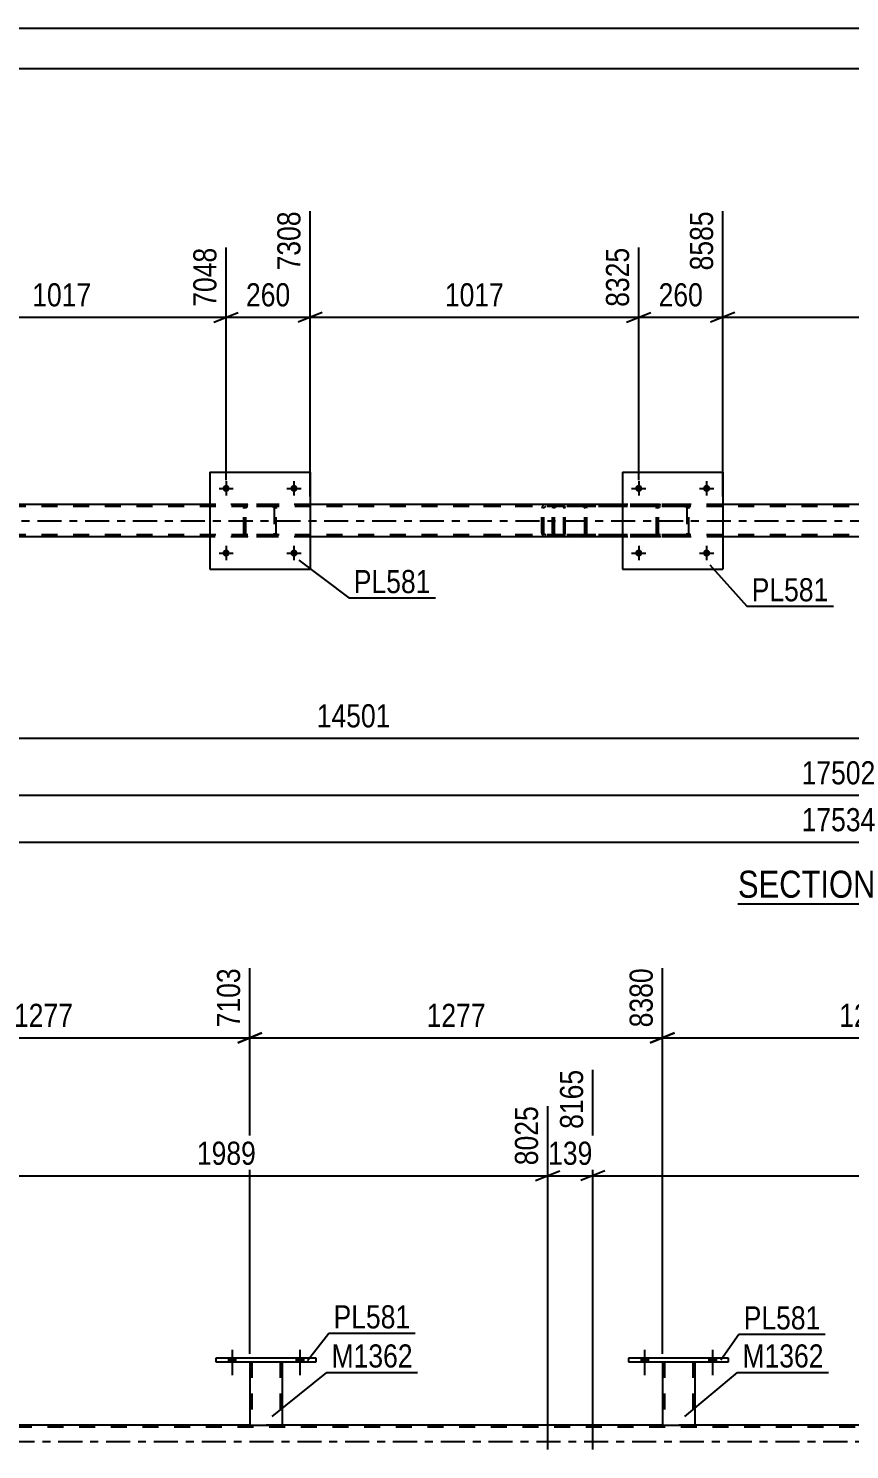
# Model space of a CAD drawing. Header units: millimetres. Extents: x 0 to 841, y 0 to 594.
# Drawn here: x 311.7 to 413.3, y 418.2 to 594 of the extents above; entities that cross this region are included whole.
import ezdxf

# ---------------------------------------------------------------- set-up
doc = ezdxf.new("R2010")
doc.units = ezdxf.units.MM
doc.linetypes.add('DXK_LINE_DOT2', pattern=[3.9198, 1.9599, -1.9599])
doc.linetypes.add('DXK_LINE_DOT3', pattern=[5.9187, 2.979, -0.9799, 0.9799, -0.9799])
doc.styles.add('Arial Narrow', font='ARIALN.TTF', dxfattribs={"height": 0.2})

# ---------------------------------------------------------------- blocks, each defined once
blk = doc.blocks.new('Unknown-122568611-1133')
at = {"color": 5, "linetype": 'Continuous'}
for p, q in [((841, 594), (0, 594)), ((836, 589), (5, 589))]:
    blk.add_line(p, q, dxfattribs=at)
blk = doc.blocks.new('Unknown-122568611-11 - 3869')
at = {"color": 6, "linetype": 'Continuous'}
blk.add_line((399.53, 485.7), (427.18, 485.7), dxfattribs=at)
at = {"color": 0, "linetype": 'Continuous'}
for points in [[(417.64, 486.45), (417.64, 489.95), (399.53, 489.95), (399.53, 486.45)], [(421.25, 486.45), (421.25, 489.95), (418.69, 489.95), (418.69, 486.45)], [(423.57, 486.45), (423.57, 489.95), (422.3, 489.95), (422.3, 486.45)], [(427.18, 486.45), (427.18, 489.95), (424.62, 489.95), (424.62, 486.45)]]:
    blk.add_wipeout(points, dxfattribs=at)
at = {"color": 7, "linetype": 'Continuous', "style": 'Arial Narrow'}
for s, p in [('SECTION ', (399.53, 486.45)), ('A', (418.69, 486.45)), ('A', (424.62, 486.45)), ('-', (422.3, 486.45))]:
    blk.add_text(s, height=3.34, dxfattribs=at).set_placement(p)
blk = doc.blocks.new('Part-122568611-4022 - 3869')
at = {"color": 7, "linetype": 'DXK_LINE_DOT2'}
for p, q in [((754.31, 534.85), (111.57, 534.85)), ((754.31, 535.09), (129.85, 535.09)), ((346.57, 535.09), (334.17, 535.09)), ((397.65, 535.09), (385.25, 535.09)), ((754.31, 531.33), (111.57, 531.33)), ((346.57, 531.09), (334.17, 531.09)), ((397.65, 531.09), (385.25, 531.09))]:
    blk.add_line(p, q, dxfattribs=at)
at = {"color": 2, "linetype": 'Continuous'}
for p, q in [((334.17, 535.09), (295.49, 535.09)), ((385.25, 535.09), (346.57, 535.09)), ((436.33, 535.09), (397.65, 535.09)), ((334.17, 531.09), (295.49, 531.09)), ((385.25, 531.09), (346.57, 531.09)), ((436.33, 531.09), (397.65, 531.09))]:
    blk.add_line(p, q, dxfattribs=at)
at = {"color": 7, "linetype": 'DXK_LINE_DOT3'}
blk.add_line((111.57, 533.09), (754.31, 533.09), dxfattribs=at)
blk = doc.blocks.new('Part-122568611-3943 - 3869')
at = {"color": 2, "linetype": 'Continuous'}
for p, q in [((334.17, 539.09), (334.17, 527.09)), ((334.17, 539.09), (346.57, 539.09)), ((346.57, 539.09), (346.57, 527.09)), ((334.17, 527.09), (346.57, 527.09))]:
    blk.add_line(p, q, dxfattribs=at)
blk = doc.blocks.new('Part-122568611-3944 - 3869')
at = {"color": 7, "linetype": 'DXK_LINE_DOT2'}
for p, q in [((338.37, 534.61), (338.41, 534.79)), ((338.41, 534.79), (338.37, 534.61)), ((338.37, 531.57), (338.37, 534.61)), ((338.61, 534.61), (338.63, 534.7)), ((338.61, 531.57), (338.61, 534.61)), ((338.63, 534.7), (338.68, 534.78)), ((338.66, 535.05), (338.85, 535.09)), ((338.85, 535.09), (338.66, 535.05)), ((338.68, 534.78), (338.76, 534.83)), ((338.76, 534.83), (338.85, 534.85)), ((341.89, 535.09), (338.85, 535.09)), ((341.89, 534.85), (338.85, 534.85)), ((341.89, 535.09), (342.07, 535.05)), ((342.07, 535.05), (341.89, 535.09)), ((341.89, 534.85), (341.98, 534.83)), ((341.98, 534.83), (342.06, 534.78)), ((342.06, 534.78), (342.11, 534.7)), ((342.11, 534.7), (342.13, 534.61)), ((342.13, 534.61), (342.13, 531.57)), ((342.33, 534.79), (342.37, 534.61)), ((342.37, 534.61), (342.33, 534.79)), ((342.37, 531.57), (342.37, 534.61)), ((338.41, 531.39), (338.37, 531.57)), ((338.37, 531.57), (338.41, 531.39)), ((338.63, 531.48), (338.61, 531.57)), ((338.68, 531.4), (338.63, 531.48)), ((338.85, 531.09), (338.66, 531.13)), ((338.66, 531.13), (338.85, 531.09)), ((338.76, 531.35), (338.68, 531.4)), ((338.85, 531.33), (338.76, 531.35)), ((341.89, 531.33), (338.85, 531.33)), ((341.89, 531.09), (338.85, 531.09)), ((341.98, 531.35), (341.89, 531.33)), ((342.07, 531.13), (341.89, 531.09)), ((341.89, 531.09), (342.07, 531.13)), ((342.06, 531.4), (341.98, 531.35)), ((342.11, 531.48), (342.06, 531.4)), ((342.13, 531.57), (342.11, 531.48)), ((342.37, 531.57), (342.33, 531.39)), ((342.33, 531.39), (342.37, 531.57))]:
    blk.add_line(p, q, dxfattribs=at)
at = {"color": 7, "linetype": 'DXK_LINE_DOT3'}
blk.add_line((340.37, 533.09), (340.37, 533.09), dxfattribs=at)
at = {"color": 7, "linetype": 'DXK_LINE_DOT2'}
for centre, start, end in [((338.85, 534.61), 112.5, 157.5), ((338.85, 534.61), 112.5, 157.5), ((341.89, 534.61), 22.5, 67.5), ((341.89, 534.61), 22.5, 67.5), ((338.85, 531.57), 202.5, 247.5), ((338.85, 531.57), 202.5, 247.5), ((341.89, 531.57), 292.5, 337.5), ((341.89, 531.57), 292.5, 337.5)]:
    blk.add_arc(centre, 0.48, start, end, dxfattribs=at)
blk = doc.blocks.new('Part-122568611-3949 - 3869')
at = {"color": 2, "linetype": 'Continuous'}
for p, q in [((385.25, 539.09), (385.25, 527.09)), ((385.25, 539.09), (397.65, 539.09)), ((397.65, 539.09), (397.65, 527.09)), ((385.25, 527.09), (397.65, 527.09))]:
    blk.add_line(p, q, dxfattribs=at)
blk = doc.blocks.new('Part-122568611-3950 - 3869')
at = {"color": 7, "linetype": 'DXK_LINE_DOT2'}
for p, q in [((389.45, 534.61), (389.49, 534.79)), ((389.49, 534.79), (389.45, 534.61)), ((389.45, 531.57), (389.45, 534.61)), ((389.69, 534.61), (389.71, 534.7)), ((389.69, 531.57), (389.69, 534.61)), ((389.71, 534.7), (389.76, 534.78)), ((389.75, 535.05), (389.93, 535.09)), ((389.93, 535.09), (389.75, 535.05)), ((389.76, 534.78), (389.84, 534.83)), ((389.84, 534.83), (389.93, 534.85)), ((392.97, 535.09), (389.93, 535.09)), ((392.97, 534.85), (389.93, 534.85)), ((392.97, 535.09), (393.15, 535.05)), ((393.15, 535.05), (392.97, 535.09)), ((392.97, 534.85), (393.06, 534.83)), ((393.06, 534.83), (393.14, 534.78)), ((393.14, 534.78), (393.19, 534.7)), ((393.19, 534.7), (393.21, 534.61)), ((393.21, 534.61), (393.21, 531.57)), ((393.41, 534.79), (393.45, 534.61)), ((393.45, 534.61), (393.41, 534.79)), ((393.45, 531.57), (393.45, 534.61)), ((389.49, 531.39), (389.45, 531.57)), ((389.45, 531.57), (389.49, 531.39)), ((389.71, 531.48), (389.69, 531.57)), ((389.76, 531.4), (389.71, 531.48)), ((389.93, 531.09), (389.75, 531.13)), ((389.75, 531.13), (389.93, 531.09)), ((389.84, 531.35), (389.76, 531.4)), ((389.93, 531.33), (389.84, 531.35)), ((392.97, 531.33), (389.93, 531.33)), ((392.97, 531.09), (389.93, 531.09)), ((393.06, 531.35), (392.97, 531.33)), ((393.15, 531.13), (392.97, 531.09)), ((392.97, 531.09), (393.15, 531.13)), ((393.14, 531.4), (393.06, 531.35)), ((393.19, 531.48), (393.14, 531.4)), ((393.21, 531.57), (393.19, 531.48)), ((393.45, 531.57), (393.41, 531.39)), ((393.41, 531.39), (393.45, 531.57))]:
    blk.add_line(p, q, dxfattribs=at)
at = {"color": 7, "linetype": 'DXK_LINE_DOT3'}
blk.add_line((391.45, 533.09), (391.45, 533.09), dxfattribs=at)
at = {"color": 7, "linetype": 'DXK_LINE_DOT2'}
for centre, start, end in [((389.93, 534.61), 112.5, 157.5), ((389.93, 534.61), 112.5, 157.5), ((392.97, 534.61), 22.5, 67.5), ((392.97, 534.61), 22.5, 67.5), ((389.93, 531.57), 202.5, 247.5), ((389.93, 531.57), 202.5, 247.5), ((392.97, 531.57), 292.5, 337.5), ((392.97, 531.57), 292.5, 337.5)]:
    blk.add_arc(centre, 0.48, start, end, dxfattribs=at)
blk = doc.blocks.new('Part-122568611-4046 - 3869')
at = {"color": 7, "linetype": 'DXK_LINE_DOT2'}
for p, q in [((377.84, 535.09), (365.69, 535.09)), ((377.84, 534.85), (365.69, 534.85)), ((375.29, 534.78), (375.25, 534.61)), ((375.25, 531.57), (375.25, 534.61)), ((375.29, 534.79), (375.29, 534.78)), ((375.5, 534.61), (375.52, 534.7)), ((375.5, 531.57), (375.5, 534.61)), ((375.52, 534.7), (375.58, 534.78)), ((375.75, 535.09), (375.56, 535.05)), ((375.58, 534.78), (375.66, 534.83)), ((375.66, 534.83), (375.75, 534.85)), ((376.57, 535.09), (376.57, 534.85)), ((377.95, 535.05), (377.84, 535.09)), ((377.84, 534.85), (377.9, 534.83)), ((377.9, 534.83), (377.94, 534.78)), ((377.94, 534.78), (377.97, 534.7)), ((378.04, 534.95), (377.95, 535.05)), ((377.97, 534.7), (377.98, 534.61)), ((377.98, 531.57), (377.98, 534.61)), ((378.1, 534.79), (378.04, 534.95)), ((378.12, 534.61), (378.1, 534.79)), ((378.12, 531.57), (378.12, 534.61)), ((377.84, 531.33), (365.69, 531.33)), ((377.84, 531.09), (365.69, 531.09)), ((375.25, 531.57), (375.27, 531.48)), ((375.27, 531.48), (375.29, 531.39)), ((375.52, 531.48), (375.5, 531.57)), ((375.58, 531.4), (375.52, 531.48)), ((375.56, 531.13), (375.75, 531.09)), ((375.66, 531.35), (375.58, 531.4)), ((375.75, 531.33), (375.66, 531.35)), ((376.57, 531.09), (376.57, 531.33)), ((377.9, 531.35), (377.84, 531.33)), ((377.84, 531.09), (377.95, 531.13)), ((377.94, 531.4), (377.9, 531.35)), ((377.97, 531.48), (377.94, 531.4)), ((377.95, 531.13), (378.04, 531.23)), ((377.98, 531.57), (377.97, 531.48)), ((378.04, 531.23), (378.1, 531.39)), ((378.1, 531.39), (378.12, 531.57))]:
    blk.add_line(p, q, dxfattribs=at)
for centre, start, end in [((375.74, 534.6), 111.1941, 156.1506), ((375.74, 531.59), 203.8494, 248.8059)]:
    blk.add_arc(centre, 0.492, start, end, dxfattribs=at)
blk = doc.blocks.new('Bolt-122568611-4076 - 3869')
at = {"linetype": 'Continuous'}
for points in [[(387.69, 529.09, -1), (386.81, 529.09, -1)], [(396.09, 529.09, -1), (395.21, 529.09, -1)]]:
    blk.add_hatch(color=1, dxfattribs=at).paths.add_polyline_path(points)
at = {"color": 1, "linetype": 'Continuous'}
for p, q in [((387.25, 529.97), (387.25, 528.21)), ((395.65, 529.97), (395.65, 528.21)), ((386.37, 529.09), (388.13, 529.09)), ((394.77, 529.09), (396.53, 529.09))]:
    blk.add_line(p, q, dxfattribs=at)
blk = doc.blocks.new('Bolt-122568611-4077 - 3869')
at = {"linetype": 'Continuous'}
for points in [[(387.69, 537.09, -1), (386.81, 537.09, -1)], [(396.09, 537.09, -1), (395.21, 537.09, -1)]]:
    blk.add_hatch(color=1, dxfattribs=at).paths.add_polyline_path(points)
at = {"color": 1, "linetype": 'Continuous'}
for p, q in [((386.37, 537.09), (388.13, 537.09)), ((387.25, 537.97), (387.25, 536.21)), ((394.77, 537.09), (396.53, 537.09)), ((395.65, 537.97), (395.65, 536.21))]:
    blk.add_line(p, q, dxfattribs=at)
blk = doc.blocks.new('Part-122568611-4078 - 3869')
at = {"color": 7, "linetype": 'DXK_LINE_DOT2'}
for p, q in [((376.6, 534.78), (376.57, 534.61)), ((376.57, 531.57), (376.57, 534.61)), ((376.61, 534.79), (376.6, 534.78)), ((376.82, 534.61), (376.84, 534.7)), ((376.82, 531.57), (376.82, 534.61)), ((376.84, 534.7), (376.9, 534.78)), ((377.08, 535.09), (376.88, 535.05)), ((376.9, 534.78), (376.98, 534.83)), ((376.98, 534.83), (377.08, 534.85)), ((392.07, 535.09), (377.08, 535.09)), ((392.07, 534.85), (377.08, 534.85)), ((380.51, 535.05), (380.31, 535.09)), ((380.31, 534.85), (380.41, 534.83)), ((380.41, 534.83), (380.5, 534.78)), ((380.5, 534.78), (380.55, 534.7)), ((380.55, 534.7), (380.57, 534.61)), ((380.57, 531.57), (380.57, 534.61)), ((380.79, 534.78), (380.79, 534.79)), ((380.83, 534.61), (380.79, 534.78)), ((380.83, 531.57), (380.83, 534.61)), ((376.57, 531.57), (376.59, 531.48)), ((376.59, 531.48), (376.61, 531.39)), ((376.84, 531.48), (376.82, 531.57)), ((376.9, 531.4), (376.84, 531.48)), ((376.88, 531.13), (377.08, 531.09)), ((376.98, 531.35), (376.9, 531.4)), ((377.08, 531.33), (376.98, 531.35)), ((392.07, 531.33), (377.08, 531.33)), ((392.07, 531.09), (377.08, 531.09)), ((380.41, 531.35), (380.31, 531.33)), ((380.31, 531.09), (380.51, 531.13)), ((380.5, 531.4), (380.41, 531.35)), ((380.55, 531.48), (380.5, 531.4)), ((380.57, 531.57), (380.55, 531.48)), ((380.79, 531.39), (380.81, 531.48)), ((380.81, 531.48), (380.83, 531.57))]:
    blk.add_line(p, q, dxfattribs=at)
for centre, start, end in [((377.06, 534.59), 110.7583, 155.68), ((380.33, 534.59), 24.32, 69.2417), ((377.06, 531.59), 204.32, 249.2417), ((380.33, 531.59), 290.7583, 335.68)]:
    blk.add_arc(centre, 0.496, start, end, dxfattribs=at)
blk = doc.blocks.new('Bolt-122568611-4140 - 3869')
at = {"linetype": 'Continuous'}
for points in [[(336.61, 529.09, -1), (335.73, 529.09, -1)], [(345.01, 529.09, -1), (344.13, 529.09, -1)]]:
    blk.add_hatch(color=1, dxfattribs=at).paths.add_polyline_path(points)
at = {"color": 1, "linetype": 'Continuous'}
for p, q in [((336.17, 529.97), (336.17, 528.21)), ((344.57, 529.97), (344.57, 528.21)), ((335.29, 529.09), (337.05, 529.09)), ((343.69, 529.09), (345.45, 529.09))]:
    blk.add_line(p, q, dxfattribs=at)
blk = doc.blocks.new('Bolt-122568611-4148 - 3869')
at = {"linetype": 'Continuous'}
for points in [[(336.61, 537.09, -1), (335.73, 537.09, -1)], [(345.01, 537.09, -1), (344.13, 537.09, -1)]]:
    blk.add_hatch(color=1, dxfattribs=at).paths.add_polyline_path(points)
at = {"color": 1, "linetype": 'Continuous'}
for p, q in [((335.29, 537.09), (337.05, 537.09)), ((336.17, 537.97), (336.17, 536.21)), ((343.69, 537.09), (345.45, 537.09)), ((344.57, 537.97), (344.57, 536.21))]:
    blk.add_line(p, q, dxfattribs=at)
blk = doc.blocks.new('Part-122568611-5420 - 5055')
at = {"color": 2, "linetype": 'Continuous'}
for p, q in [((334.9, 429.49), (334.9, 429.01)), ((347.3, 429.49), (334.9, 429.49)), ((347.3, 429.01), (347.3, 429.49)), ((334.9, 429.01), (347.3, 429.01))]:
    blk.add_line(p, q, dxfattribs=at)
blk = doc.blocks.new('Part-122568611-5410 - 5055')
at = {"color": 2, "linetype": 'Continuous'}
for p, q in [((385.98, 429.49), (385.98, 429.01)), ((398.38, 429.49), (385.98, 429.49)), ((398.38, 429.01), (398.38, 429.49)), ((385.98, 429.01), (398.38, 429.01))]:
    blk.add_line(p, q, dxfattribs=at)
blk = doc.blocks.new('Part-122568611-5289 - 5055')
at = {"color": 7, "linetype": 'DXK_LINE_DOT2'}
for p, q in [((755.05, 420.93), (54.97, 420.93)), ((343.1, 421.17), (339.1, 421.17)), ((394.18, 421.17), (390.18, 421.17))]:
    blk.add_line(p, q, dxfattribs=at)
at = {"color": 2, "linetype": 'Continuous'}
for p, q in [((339.1, 421.17), (292.02, 421.17)), ((390.18, 421.17), (343.1, 421.17)), ((441.26, 421.17), (394.18, 421.17))]:
    blk.add_line(p, q, dxfattribs=at)
at = {"color": 7, "linetype": 'DXK_LINE_DOT3'}
blk.add_line((54.97, 419.17), (755.05, 419.17), dxfattribs=at)
blk = doc.blocks.new('Part-122568611-5405 - 5055')
at = {"color": 2, "linetype": 'Continuous'}
for p, q in [((390.18, 429.01), (390.18, 421.17)), ((394.18, 429.01), (394.18, 421.17)), ((390.18, 421.17), (394.18, 421.17))]:
    blk.add_line(p, q, dxfattribs=at)
at = {"color": 7, "linetype": 'DXK_LINE_DOT2'}
for p, q in [((390.18, 429.01), (394.18, 429.01)), ((390.18, 429.01), (390.18, 429.01)), ((390.18, 429.01), (390.18, 429.01)), ((390.42, 429.01), (390.42, 421.17)), ((393.94, 429.01), (393.94, 421.17)), ((394.18, 429.01), (394.18, 429.01)), ((394.18, 429.01), (394.18, 429.01)), ((393.89, 421.17), (393.92, 421.17)), ((393.89, 421.17), (393.92, 421.17)), ((393.92, 421.17), (393.94, 421.17)), ((393.92, 421.17), (393.94, 421.17))]:
    blk.add_line(p, q, dxfattribs=at)
blk = doc.blocks.new('Part-122568611-5415 - 5055')
at = {"color": 2, "linetype": 'Continuous'}
for p, q in [((339.1, 429.01), (339.1, 421.17)), ((343.1, 429.01), (343.1, 421.17)), ((339.1, 421.17), (343.1, 421.17))]:
    blk.add_line(p, q, dxfattribs=at)
at = {"color": 7, "linetype": 'DXK_LINE_DOT2'}
for p, q in [((339.1, 429.01), (343.1, 429.01)), ((339.1, 429.01), (339.1, 429.01)), ((339.1, 429.01), (339.1, 429.01)), ((339.34, 429.01), (339.34, 421.17)), ((342.86, 429.01), (342.86, 421.17)), ((343.1, 429.01), (343.1, 429.01)), ((343.1, 429.01), (343.1, 429.01)), ((342.81, 421.17), (342.84, 421.17)), ((342.81, 421.17), (342.84, 421.17)), ((342.84, 421.17), (342.86, 421.17)), ((342.84, 421.17), (342.86, 421.17))]:
    blk.add_line(p, q, dxfattribs=at)
blk = doc.blocks.new('Bolt-122568611-5439 - 5055')
at = {"linetype": 'Continuous'}
for points in [[(387.54, 429.01), (388.42, 429.01), (388.42, 429.49), (387.54, 429.49)], [(395.94, 429.01), (396.82, 429.01), (396.82, 429.49), (395.94, 429.49)]]:
    blk.add_hatch(color=1, dxfattribs=at).paths.add_polyline_path(points)
at = {"color": 1, "linetype": 'Continuous'}
for p, q in [((387.54, 429.49), (387.54, 429.01)), ((387.98, 430.49), (387.98, 427.37)), ((388.42, 429.49), (388.42, 429.01)), ((395.94, 429.49), (395.94, 429.01)), ((396.38, 430.49), (396.38, 427.37)), ((396.82, 429.49), (396.82, 429.01))]:
    blk.add_line(p, q, dxfattribs=at)
blk = doc.blocks.new('Bolt-122568611-5519 - 5055')
at = {"linetype": 'Continuous'}
for points in [[(387.54, 429.01), (388.42, 429.01), (388.42, 429.49), (387.54, 429.49)], [(395.94, 429.01), (396.82, 429.01), (396.82, 429.49), (395.94, 429.49)]]:
    blk.add_hatch(color=1, dxfattribs=at).paths.add_polyline_path(points)
at = {"color": 1, "linetype": 'Continuous'}
for p, q in [((387.54, 429.49), (387.54, 429.01)), ((387.98, 430.49), (387.98, 427.37)), ((388.42, 429.49), (388.42, 429.01)), ((395.94, 429.49), (395.94, 429.01)), ((396.38, 430.49), (396.38, 427.37)), ((396.82, 429.49), (396.82, 429.01))]:
    blk.add_line(p, q, dxfattribs=at)
blk = doc.blocks.new('Bolt-122568611-5520 - 5055')
at = {"linetype": 'Continuous'}
for points in [[(336.46, 429.01), (337.34, 429.01), (337.34, 429.49), (336.46, 429.49)], [(344.86, 429.01), (345.74, 429.01), (345.74, 429.49), (344.86, 429.49)]]:
    blk.add_hatch(color=1, dxfattribs=at).paths.add_polyline_path(points)
at = {"color": 1, "linetype": 'Continuous'}
for p, q in [((336.46, 429.49), (336.46, 429.01)), ((336.9, 430.49), (336.9, 427.37)), ((337.34, 429.49), (337.34, 429.01)), ((344.86, 429.49), (344.86, 429.01)), ((345.3, 430.49), (345.3, 427.37)), ((345.74, 429.49), (345.74, 429.01))]:
    blk.add_line(p, q, dxfattribs=at)
blk = doc.blocks.new('Bolt-122568611-5521 - 5055')
at = {"linetype": 'Continuous'}
for points in [[(336.46, 429.01), (337.34, 429.01), (337.34, 429.49), (336.46, 429.49)], [(344.86, 429.01), (345.74, 429.01), (345.74, 429.49), (344.86, 429.49)]]:
    blk.add_hatch(color=1, dxfattribs=at).paths.add_polyline_path(points)
at = {"color": 1, "linetype": 'Continuous'}
for p, q in [((336.46, 429.49), (336.46, 429.01)), ((336.9, 430.49), (336.9, 427.37)), ((337.34, 429.49), (337.34, 429.01)), ((344.86, 429.49), (344.86, 429.01)), ((345.3, 430.49), (345.3, 427.37)), ((345.74, 429.49), (345.74, 429.01))]:
    blk.add_line(p, q, dxfattribs=at)
blk = doc.blocks.new('StraightDimension-122568611-12128 - 3869')
at = {"color": 7, "linetype": 'Continuous'}
for p, q in [((346.57, 536.09), (346.57, 571.38)), ((387.25, 538.09), (387.25, 566.88)), ((348.07, 558.86), (345.07, 557.66)), ((346.57, 558.26), (387.25, 558.26)), ((385.75, 557.66), (388.75, 558.86))]:
    blk.add_line(p, q, dxfattribs=at)
at = {"color": 0, "linetype": 'Continuous'}
blk.add_wipeout([(386.65, 567.48), (382.45, 567.48), (382.45, 558.96), (386.65, 558.96)], dxfattribs=at)
at = {"color": 0}
blk.add_wipeout([(371.16, 559.01), (371.16, 563.21), (362.65, 563.21), (362.65, 559.01)], dxfattribs=at)
at = {"color": 3, "linetype": 'Continuous', "style": 'Arial Narrow'}
blk.add_text('8325', height=2.863, rotation=90.0002, dxfattribs=at).set_placement((386.05, 559.56))
at = {"color": 3, "style": 'Arial Narrow'}
blk.add_text('1017', height=2.863, dxfattribs=at).set_placement((363.25, 559.61))
blk = doc.blocks.new('StraightDimension-122568611-4487 - 3869')
at = {"color": 7, "linetype": 'Continuous'}
blk.add_line((69.01, 493.32), (754.95, 493.32), dxfattribs=at)
at = {"color": 0}
blk.add_wipeout([(417.15, 494.07), (417.15, 498.27), (406.81, 498.27), (406.81, 494.07)], dxfattribs=at)
at = {"color": 3, "style": 'Arial Narrow'}
blk.add_text('17534', height=2.863, dxfattribs=at).set_placement((407.41, 494.67))
blk = doc.blocks.new('StraightDimension-122568611-4349 - 3869')
at = {"color": 7, "linetype": 'Continuous'}
blk.add_line((69.65, 506.17), (634.28, 506.17), dxfattribs=at)
at = {"color": 0}
blk.add_wipeout([(357.14, 506.92), (357.14, 511.12), (346.79, 511.12), (346.79, 506.92)], dxfattribs=at)
at = {"color": 3, "style": 'Arial Narrow'}
blk.add_text('14501', height=2.863, dxfattribs=at).set_placement((347.39, 507.52))
blk = doc.blocks.new('StraightDimension-122568611-4508 - 3869')
at = {"color": 7, "linetype": 'Continuous'}
blk.add_line((69.65, 499.12), (754.31, 499.12), dxfattribs=at)
at = {"color": 0}
blk.add_wipeout([(417.15, 499.87), (417.15, 504.07), (406.81, 504.07), (406.81, 499.87)], dxfattribs=at)
at = {"color": 3, "style": 'Arial Narrow'}
blk.add_text('17502', height=2.863, dxfattribs=at).set_placement((407.41, 500.47))
blk = doc.blocks.new('StraightDimension-122568611-12126 - 3869')
at = {"color": 7, "linetype": 'Continuous'}
for p, q in [((397.65, 536.09), (397.65, 571.38)), ((438.33, 538.09), (438.33, 566.88)), ((399.15, 558.86), (396.15, 557.66)), ((397.65, 558.26), (438.33, 558.26)), ((436.83, 557.66), (439.83, 558.86))]:
    blk.add_line(p, q, dxfattribs=at)
at = {"color": 0, "linetype": 'Continuous'}
blk.add_wipeout([(437.73, 567.48), (433.53, 567.48), (433.53, 558.96), (437.73, 558.96)], dxfattribs=at)
at = {"color": 0}
blk.add_wipeout([(422.25, 559.01), (422.25, 563.21), (413.73, 563.21), (413.73, 559.01)], dxfattribs=at)
at = {"color": 3, "linetype": 'Continuous', "style": 'Arial Narrow'}
blk.add_text('9602', height=2.863, rotation=90.0002, dxfattribs=at).set_placement((437.13, 559.56))
at = {"color": 3, "style": 'Arial Narrow'}
blk.add_text('1017', height=2.863, dxfattribs=at).set_placement((414.33, 559.61))
blk = doc.blocks.new('StraightDimension-122568611-12127 - 3869')
at = {"color": 7, "linetype": 'Continuous'}
for p, q in [((397.65, 536.09), (397.65, 571.38)), ((387.25, 538.09), (387.25, 566.88)), ((385.75, 557.66), (388.75, 558.86)), ((387.25, 558.26), (397.65, 558.26)), ((399.15, 558.86), (396.15, 557.66))]:
    blk.add_line(p, q, dxfattribs=at)
at = {"color": 0}
blk.add_wipeout([(395.79, 559.01), (395.79, 563.21), (389.11, 563.21), (389.11, 559.01)], dxfattribs=at)
at = {"color": 3, "style": 'Arial Narrow'}
blk.add_text('260', height=2.863, dxfattribs=at).set_placement((389.71, 559.61))
at = {"color": 0, "linetype": 'Continuous'}
blk.add_wipeout([(397.05, 571.98), (392.85, 571.98), (392.85, 563.46), (397.05, 563.46)], dxfattribs=at)
at = {"color": 3, "linetype": 'Continuous', "style": 'Arial Narrow'}
blk.add_text('8585', height=2.863, rotation=90.0002, dxfattribs=at).set_placement((396.45, 564.06))
blk = doc.blocks.new('StraightDimension-122568611-12129 - 3869')
at = {"color": 7, "linetype": 'Continuous'}
for p, q in [((346.57, 536.09), (346.57, 571.38)), ((336.17, 538.09), (336.17, 566.88)), ((334.67, 557.66), (337.67, 558.86)), ((336.17, 558.26), (346.57, 558.26)), ((348.07, 558.86), (345.07, 557.66))]:
    blk.add_line(p, q, dxfattribs=at)
at = {"color": 0}
blk.add_wipeout([(344.71, 559.01), (344.71, 563.21), (338.03, 563.21), (338.03, 559.01)], dxfattribs=at)
at = {"color": 3, "style": 'Arial Narrow'}
blk.add_text('260', height=2.863, dxfattribs=at).set_placement((338.63, 559.61))
at = {"color": 0, "linetype": 'Continuous'}
blk.add_wipeout([(345.97, 571.98), (341.77, 571.98), (341.77, 563.46), (345.97, 563.46)], dxfattribs=at)
at = {"color": 3, "linetype": 'Continuous', "style": 'Arial Narrow'}
blk.add_text('7308', height=2.863, rotation=90.0002, dxfattribs=at).set_placement((345.37, 564.06))
blk = doc.blocks.new('StraightDimension-122568611-12130 - 3869')
at = {"color": 7, "linetype": 'Continuous'}
for p, q in [((295.49, 536.09), (295.49, 571.38)), ((336.17, 538.09), (336.17, 566.88)), ((296.99, 558.86), (293.99, 557.66)), ((295.49, 558.26), (336.17, 558.26)), ((334.67, 557.66), (337.67, 558.86))]:
    blk.add_line(p, q, dxfattribs=at)
at = {"color": 0, "linetype": 'Continuous'}
blk.add_wipeout([(335.57, 567.48), (331.37, 567.48), (331.37, 558.96), (335.57, 558.96)], dxfattribs=at)
at = {"color": 0}
blk.add_wipeout([(320.08, 559.01), (320.08, 563.21), (311.57, 563.21), (311.57, 559.01)], dxfattribs=at)
at = {"color": 3, "linetype": 'Continuous', "style": 'Arial Narrow'}
blk.add_text('7048', height=2.863, rotation=90.0002, dxfattribs=at).set_placement((334.97, 559.56))
at = {"color": 3, "style": 'Arial Narrow'}
blk.add_text('1017', height=2.863, dxfattribs=at).set_placement((312.17, 559.61))
blk = doc.blocks.new('StraightDimension-122568611-6283 - 5055')
at = {"color": 7, "linetype": 'Continuous'}
for p, q in [((390.18, 430.01), (390.18, 477.72)), ((441.26, 430.01), (441.26, 477.72)), ((391.68, 469.71), (388.68, 468.51)), ((439.76, 468.51), (442.76, 469.71)), ((390.18, 469.11), (441.26, 469.11))]:
    blk.add_line(p, q, dxfattribs=at)
at = {"color": 0, "linetype": 'Continuous'}
blk.add_wipeout([(440.66, 478.32), (436.46, 478.32), (436.46, 469.81), (440.66, 469.81)], dxfattribs=at)
at = {"color": 0}
blk.add_wipeout([(419.98, 469.86), (419.98, 474.06), (411.47, 474.06), (411.47, 469.86)], dxfattribs=at)
at = {"color": 3, "linetype": 'Continuous', "style": 'Arial Narrow'}
blk.add_text('9657', height=2.863, rotation=90.0002, dxfattribs=at).set_placement((440.06, 470.41))
at = {"color": 3, "style": 'Arial Narrow'}
blk.add_text('1277', height=2.863, dxfattribs=at).set_placement((412.07, 470.46))
blk = doc.blocks.new('StraightDimension-122568611-6273 - 5055')
at = {"color": 7, "linetype": 'Continuous'}
for p, q in [((339.1, 430.01), (339.1, 477.72)), ((390.18, 430.01), (390.18, 477.72)), ((340.6, 469.71), (337.6, 468.51)), ((388.68, 468.51), (391.68, 469.71)), ((339.1, 469.11), (390.18, 469.11))]:
    blk.add_line(p, q, dxfattribs=at)
at = {"color": 0, "linetype": 'Continuous'}
blk.add_wipeout([(389.58, 478.32), (385.38, 478.32), (385.38, 469.81), (389.58, 469.81)], dxfattribs=at)
at = {"color": 0}
blk.add_wipeout([(368.9, 469.86), (368.9, 474.06), (360.39, 474.06), (360.39, 469.86)], dxfattribs=at)
at = {"color": 3, "linetype": 'Continuous', "style": 'Arial Narrow'}
blk.add_text('8380', height=2.863, rotation=90.0002, dxfattribs=at).set_placement((388.98, 470.41))
at = {"color": 3, "style": 'Arial Narrow'}
blk.add_text('1277', height=2.863, dxfattribs=at).set_placement((360.99, 470.46))
blk = doc.blocks.new('StraightDimension-122568611-6263 - 5055')
at = {"color": 7, "linetype": 'Continuous'}
for p, q in [((288.02, 430.01), (288.02, 477.72)), ((339.1, 430.01), (339.1, 477.72)), ((289.52, 469.71), (286.52, 468.51)), ((337.6, 468.51), (340.6, 469.71)), ((288.02, 469.11), (339.1, 469.11))]:
    blk.add_line(p, q, dxfattribs=at)
at = {"color": 0, "linetype": 'Continuous'}
blk.add_wipeout([(338.5, 478.32), (334.3, 478.32), (334.3, 469.81), (338.5, 469.81)], dxfattribs=at)
at = {"color": 0}
blk.add_wipeout([(317.82, 469.86), (317.82, 474.06), (309.31, 474.06), (309.31, 469.86)], dxfattribs=at)
at = {"color": 3, "linetype": 'Continuous', "style": 'Arial Narrow'}
blk.add_text('7103', height=2.863, rotation=90.0002, dxfattribs=at).set_placement((337.9, 470.41))
at = {"color": 3, "style": 'Arial Narrow'}
blk.add_text('1277', height=2.863, dxfattribs=at).set_placement((309.91, 470.46))
blk = doc.blocks.new('StraightDimension-122568611-14171 - 5055')
at = {"color": 7, "linetype": 'Continuous'}
for p, q in [((381.56, 418.17), (381.56, 465.16)), ((461.12, 418.17), (461.12, 462.49)), ((383.06, 452.65), (380.06, 451.45)), ((381.56, 452.05), (461.12, 452.05)), ((459.62, 451.45), (462.62, 452.65))]:
    blk.add_line(p, q, dxfattribs=at)
at = {"color": 0, "linetype": 'Continuous'}
blk.add_wipeout([(460.52, 463.09), (456.32, 463.09), (456.32, 452.75), (460.52, 452.75)], dxfattribs=at)
at = {"color": 0}
blk.add_wipeout([(425.6, 452.8), (425.6, 457), (417.08, 457), (417.08, 452.8)], dxfattribs=at)
at = {"color": 3, "linetype": 'Continuous', "style": 'Arial Narrow'}
blk.add_text('10154', height=2.863, rotation=90.0002, dxfattribs=at).set_placement((459.92, 453.35))
at = {"color": 3, "style": 'Arial Narrow'}
blk.add_text('1989', height=2.863, dxfattribs=at).set_placement((417.68, 453.4))
blk = doc.blocks.new('StraightDimension-122568611-14172 - 5055')
at = {"color": 7, "linetype": 'Continuous'}
for p, q in [((381.56, 418.17), (381.56, 465.16)), ((375.98, 418.17), (375.98, 460.66)), ((374.48, 451.45), (377.48, 452.65)), ((375.98, 452.05), (381.56, 452.05)), ((383.06, 452.65), (380.06, 451.45))]:
    blk.add_line(p, q, dxfattribs=at)
at = {"color": 0}
blk.add_wipeout([(382.11, 452.8), (382.11, 457), (375.43, 457), (375.43, 452.8)], dxfattribs=at)
at = {"color": 3, "style": 'Arial Narrow'}
blk.add_text('139', height=2.863, dxfattribs=at).set_placement((376.03, 453.4))
at = {"color": 0, "linetype": 'Continuous'}
blk.add_wipeout([(380.96, 465.76), (376.76, 465.76), (376.76, 457.25), (380.96, 457.25)], dxfattribs=at)
at = {"color": 3, "linetype": 'Continuous', "style": 'Arial Narrow'}
blk.add_text('8165', height=2.863, rotation=90.0002, dxfattribs=at).set_placement((380.36, 457.85))
blk = doc.blocks.new('StraightDimension-122568611-14173 - 5055')
at = {"color": 7, "linetype": 'Continuous'}
for p, q in [((296.42, 418.17), (296.42, 465.16)), ((375.98, 418.17), (375.98, 460.66)), ((297.92, 452.65), (294.92, 451.45)), ((296.42, 452.05), (375.98, 452.05)), ((374.48, 451.45), (377.48, 452.65))]:
    blk.add_line(p, q, dxfattribs=at)
at = {"color": 0, "linetype": 'Continuous'}
blk.add_wipeout([(375.38, 461.26), (371.18, 461.26), (371.18, 452.75), (375.38, 452.75)], dxfattribs=at)
at = {"color": 0}
blk.add_wipeout([(340.46, 452.8), (340.46, 457), (331.95, 457), (331.95, 452.8)], dxfattribs=at)
at = {"color": 3, "linetype": 'Continuous', "style": 'Arial Narrow'}
blk.add_text('8025', height=2.863, rotation=90.0002, dxfattribs=at).set_placement((374.78, 453.35))
at = {"color": 3, "style": 'Arial Narrow'}
blk.add_text('1989', height=2.863, dxfattribs=at).set_placement((332.55, 453.4))
blk = doc.blocks.new('Mark-122568611-3945 - 3869')
at = {"color": 0}
blk.add_wipeout([(410.74, 523.12), (410.74, 526.12), (401.23, 526.12), (401.23, 523.12)], dxfattribs=at)
blk.add_wipeout([(410.74, 523.12), (410.74, 526.12), (401.23, 526.12), (401.23, 523.12)], dxfattribs=at)
at = {"color": 30, "linetype": 'Continuous'}
for p, q in [((396.03, 527.64), (400.63, 522.52)), ((400.63, 522.52), (411.34, 522.52))]:
    blk.add_line(p, q, dxfattribs=at)
at = {"color": 3, "style": 'Arial Narrow'}
blk.add_text('PL581', height=2.863, dxfattribs=at).set_placement((401.23, 523.12))
blk = doc.blocks.new('Mark-122568611-3939 - 3869')
at = {"color": 0}
blk.add_wipeout([(361.48, 524.13), (361.48, 527.13), (351.98, 527.13), (351.98, 524.13)], dxfattribs=at)
blk.add_wipeout([(361.48, 524.13), (361.48, 527.13), (351.98, 527.13), (351.98, 524.13)], dxfattribs=at)
at = {"color": 30, "linetype": 'Continuous'}
for p, q in [((345.17, 528.21), (351.38, 523.53)), ((351.38, 523.53), (362.08, 523.53))]:
    blk.add_line(p, q, dxfattribs=at)
at = {"color": 3, "style": 'Arial Narrow'}
blk.add_text('PL581', height=2.863, dxfattribs=at).set_placement((351.98, 524.13))
blk = doc.blocks.new('Mark-122568611-5411 - 5055')
at = {"color": 0}
blk.add_wipeout([(359.27, 428.32), (359.27, 431.32), (349.22, 431.32), (349.22, 428.32)], dxfattribs=at)
blk.add_wipeout([(359.27, 428.32), (359.27, 431.32), (349.22, 431.32), (349.22, 428.32)], dxfattribs=at)
at = {"color": 30, "linetype": 'Continuous'}
for p, q in [((341.88, 422.27), (348.62, 427.72)), ((348.62, 427.72), (359.87, 427.72))]:
    blk.add_line(p, q, dxfattribs=at)
at = {"color": 3, "style": 'Arial Narrow'}
blk.add_text('M1362', height=2.863, dxfattribs=at).set_placement((349.22, 428.32))
blk = doc.blocks.new('Mark-122568611-5416 - 5055')
at = {"color": 0}
blk.add_wipeout([(358.97, 433.16), (358.97, 436.16), (349.47, 436.16), (349.47, 433.16)], dxfattribs=at)
blk.add_wipeout([(358.97, 433.16), (358.97, 436.16), (349.47, 436.16), (349.47, 433.16)], dxfattribs=at)
at = {"color": 30, "linetype": 'Continuous'}
for p, q in [((346.23, 429.21), (348.87, 432.56)), ((348.87, 432.56), (359.57, 432.56))]:
    blk.add_line(p, q, dxfattribs=at)
at = {"color": 3, "style": 'Arial Narrow'}
blk.add_text('PL581', height=2.863, dxfattribs=at).set_placement((349.47, 433.16))
blk = doc.blocks.new('Mark-122568611-5401 - 5055')
at = {"color": 0}
blk.add_wipeout([(410.14, 428.32), (410.14, 431.32), (400.09, 431.32), (400.09, 428.32)], dxfattribs=at)
blk.add_wipeout([(410.14, 428.32), (410.14, 431.32), (400.09, 431.32), (400.09, 428.32)], dxfattribs=at)
at = {"color": 30, "linetype": 'Continuous'}
for p, q in [((392.96, 422.27), (399.49, 427.72)), ((399.49, 427.72), (410.74, 427.72))]:
    blk.add_line(p, q, dxfattribs=at)
at = {"color": 3, "style": 'Arial Narrow'}
blk.add_text('M1362', height=2.863, dxfattribs=at).set_placement((400.09, 428.32))
blk = doc.blocks.new('Mark-122568611-5406 - 5055')
at = {"color": 0}
blk.add_wipeout([(409.74, 433.03), (409.74, 436.03), (400.24, 436.03), (400.24, 433.03)], dxfattribs=at)
blk.add_wipeout([(409.74, 433.03), (409.74, 436.03), (400.24, 436.03), (400.24, 433.03)], dxfattribs=at)
at = {"color": 30, "linetype": 'Continuous'}
for p, q in [((397.42, 429.26), (399.64, 432.43)), ((399.64, 432.43), (410.34, 432.43))]:
    blk.add_line(p, q, dxfattribs=at)
at = {"color": 3, "style": 'Arial Narrow'}
blk.add_text('PL581', height=2.863, dxfattribs=at).set_placement((400.24, 433.03))

msp = doc.modelspace()

# ---------------------------------------------------------------- block references
for name in ['Unknown-122568611-1133', 'Part-122568611-3943 - 3869', 'Part-122568611-3949 - 3869', 'Part-122568611-4022 - 3869', 'Bolt-122568611-4148 - 3869', 'Bolt-122568611-4077 - 3869', 'Part-122568611-3944 - 3869', 'Part-122568611-4046 - 3869', 'Part-122568611-4078 - 3869', 'Part-122568611-3950 - 3869', 'Bolt-122568611-4140 - 3869', 'Bolt-122568611-4076 - 3869', 'Part-122568611-5420 - 5055', 'Bolt-122568611-5520 - 5055', 'Bolt-122568611-5521 - 5055', 'Part-122568611-5410 - 5055', 'Bolt-122568611-5439 - 5055', 'Bolt-122568611-5519 - 5055', 'Part-122568611-5415 - 5055', 'Part-122568611-5405 - 5055', 'Part-122568611-5289 - 5055']:
    msp.add_blockref(name, (0, 0))

# ---------------------------------------------------------------- next in the draw order: block references
for name in ['StraightDimension-122568611-12128 - 3869', 'StraightDimension-122568611-12126 - 3869', 'StraightDimension-122568611-4487 - 3869', 'Unknown-122568611-11 - 3869', 'StraightDimension-122568611-6283 - 5055']:
    msp.add_blockref(name, (0, 0))

# ---------------------------------------------------------------- next in the draw order: block references
for name in ['StraightDimension-122568611-12129 - 3869', 'StraightDimension-122568611-12127 - 3869', 'StraightDimension-122568611-4349 - 3869', 'StraightDimension-122568611-6273 - 5055']:
    msp.add_blockref(name, (0, 0))

# ---------------------------------------------------------------- next in the draw order: block references
for name in ['StraightDimension-122568611-12130 - 3869', 'StraightDimension-122568611-4508 - 3869', 'StraightDimension-122568611-6263 - 5055', 'StraightDimension-122568611-14171 - 5055']:
    msp.add_blockref(name, (0, 0))

# ---------------------------------------------------------------- next in the draw order: block references
for name in ['Mark-122568611-3939 - 3869', 'Mark-122568611-3945 - 3869', 'StraightDimension-122568611-14172 - 5055', 'Mark-122568611-5401 - 5055']:
    msp.add_blockref(name, (0, 0))

# ---------------------------------------------------------------- next in the draw order: block references
for name in ['StraightDimension-122568611-14173 - 5055', 'Mark-122568611-5406 - 5055']:
    msp.add_blockref(name, (0, 0))

# ---------------------------------------------------------------- next in the draw order: block references
msp.add_blockref('Mark-122568611-5411 - 5055', (0, 0))

# ---------------------------------------------------------------- next in the draw order: block references
msp.add_blockref('Mark-122568611-5416 - 5055', (0, 0))

doc.saveas('drawing.dxf')
